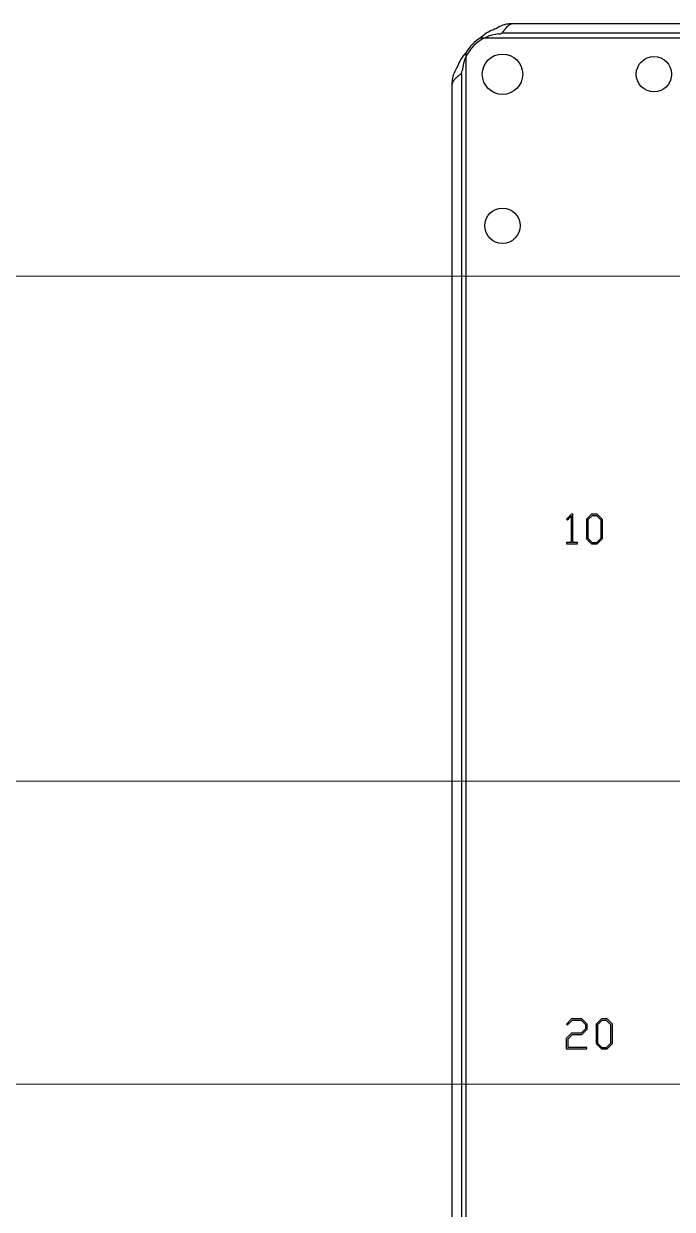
# Model space of a CAD drawing. Header units: millimetres. Extents: x 0 to 53000, y -591 to 24400.
# Drawn here: x 14949.9 to 15078.3, y 2937.1 to 3171.8 of the extents above; entities that cross this region are included whole.
import ezdxf

# ---------------------------------------------------------------- set-up
doc = ezdxf.new("R2010")
doc.units = ezdxf.units.MM
doc.layers.add('Основная', color=7, linetype='Continuous', lineweight=30)
doc.layers.add('Привязки', color=2, linetype='Continuous', lineweight=0, plot=False, transparency=0.8)

msp = doc.modelspace()

# ---------------------------------------------------------------- linework, layer by layer
at = {"layer": 'Основная', "linetype": 'Continuous'}
for p, q in [((15572.86962, 3171.8489), (15046.44229, 3171.8489)), ((15572.86962, 3171.8489), (15046.44229, 3171.8489)), ((15572.55595, 3171.8489), (15046.75596, 3171.8489)), ((15572.55595, 3171.8489), (15046.75596, 3171.8489)), ((15574.793, 3169.94892), (15044.51891, 3169.94892)), ((15574.793, 3169.94892), (15044.51891, 3169.94892)), ((15040.33461, 3169.04892), (15578.97731, 3169.04892)), ((15040.33461, 3169.04892), (15578.97731, 3169.04892)), ((15037.45597, 2427.52753), (15037.45597, 3166.17028)), ((15037.45597, 2427.52753), (15037.45597, 3166.17028)), ((15034.65595, 3160.06256), (15034.65595, 2433.63525)), ((15034.65595, 3160.06256), (15034.65595, 2433.63525)), ((15034.65595, 3159.74889), (15034.65595, 2433.94892)), ((15034.65595, 3159.74889), (15034.65595, 2433.94892)), ((15036.55597, 3161.98598), (15036.55597, 2431.71183)), ((15036.55597, 3161.98598), (15036.55597, 2431.71183)), ((15058.3316, 3074.76391), (15057.31263, 3073.73206)), ((15057.31263, 3073.73206), (15057.50802, 3073.56475)), ((15057.50802, 3073.56475), (15058.2509, 3074.40357)), ((15058.2509, 3074.40357), (15058.2509, 3069.12149)), ((15058.59953, 3074.76391), (15058.3316, 3074.76391)), ((15058.59953, 3069.12149), (15058.59953, 3074.76391)), ((15062.3034, 3074.76391), (15061.26572, 3073.73906)), ((15061.26572, 3073.73906), (15061.26572, 3069.86789)), ((15061.61785, 3073.65368), (15062.46368, 3074.50302)), ((15061.61785, 3069.90884), (15061.61785, 3073.65368)), ((15063.41364, 3074.76391), (15062.3034, 3074.76391)), ((15062.46368, 3074.50302), (15063.25337, 3074.50302)), ((15063.25337, 3074.50302), (15064.12143, 3073.63028)), ((15064.47474, 3073.71451), (15063.41364, 3074.76391)), ((15064.12143, 3073.63028), (15064.12143, 3069.93223)), ((15064.47474, 3069.89129), (15064.47474, 3073.71451)), ((15057.35942, 3069.12149), (15057.35942, 3068.84892)), ((15058.2509, 3069.12149), (15057.35942, 3069.12149)), ((15057.35942, 3068.84892), (15059.49097, 3068.84892)), ((15059.49097, 3069.12149), (15058.59953, 3069.12149)), ((15059.49097, 3068.84892), (15059.49097, 3069.12149)), ((15061.26572, 3069.86789), (15062.30106, 3068.84892)), ((15062.46252, 3069.06415), (15061.61785, 3069.90884)), ((15062.30106, 3068.84892), (15063.41481, 3068.84892)), ((15063.25453, 3069.06415), (15062.46252, 3069.06415)), ((15064.12143, 3069.93223), (15063.25453, 3069.06415)), ((15063.41481, 3068.84892), (15064.47474, 3069.89129)), ((15058.33396, 2974.7927), (15057.31263, 2973.76085)), ((15057.50682, 2973.59356), (15058.4954, 2974.52011)), ((15060.39765, 2974.7927), (15058.33396, 2974.7927)), ((15058.4954, 2974.52011), (15060.23619, 2974.52011)), ((15060.23619, 2974.52011), (15061.1066, 2973.66024)), ((15061.45875, 2973.7433), (15060.39765, 2974.7927)), ((15064.25012, 2974.7927), (15063.21242, 2973.76787)), ((15063.56456, 2973.68247), (15064.4104, 2974.53181)), ((15065.36035, 2974.7927), (15064.25012, 2974.7927)), ((15064.4104, 2974.53181), (15065.20007, 2974.53181)), ((15065.20007, 2974.53181), (15066.06814, 2973.65906)), ((15066.42144, 2973.7433), (15065.36035, 2974.7927)), ((15058.33512, 2971.97091), (15057.29743, 2970.94725)), ((15057.31263, 2973.76085), (15057.50682, 2973.59356)), ((15060.23619, 2971.97091), (15058.33512, 2971.97091)), ((15061.1066, 2972.83078), (15060.23619, 2971.97091)), ((15060.39881, 2971.69481), (15061.45875, 2972.74305)), ((15061.1066, 2973.66024), (15061.1066, 2972.83078)), ((15061.45875, 2972.74305), (15061.45875, 2973.7433)), ((15063.21242, 2973.76787), (15063.21242, 2969.89669)), ((15063.56456, 2969.93763), (15063.56456, 2973.68247)), ((15066.06814, 2973.65906), (15066.06814, 2969.96103)), ((15066.42144, 2969.92008), (15066.42144, 2973.7433)), ((15057.29743, 2970.94725), (15057.29743, 2968.8777)), ((15057.64955, 2970.86185), (15058.49304, 2971.69481)), ((15057.64955, 2969.15029), (15057.64955, 2970.86185)), ((15058.49304, 2971.69481), (15060.39881, 2971.69481)), ((15063.21242, 2969.89669), (15064.24778, 2968.8777)), ((15064.40922, 2969.09296), (15063.56456, 2969.93763)), ((15066.06814, 2969.96103), (15065.20125, 2969.09296)), ((15065.36152, 2968.8777), (15066.42144, 2969.92008)), ((15057.29743, 2968.8777), (15061.39323, 2968.8777)), ((15061.39323, 2969.15029), (15057.64955, 2969.15029)), ((15061.39323, 2968.8777), (15061.39323, 2969.15029)), ((15064.24778, 2968.8777), (15065.36152, 2968.8777)), ((15065.20125, 2969.09296), (15064.40922, 2969.09296))]:
    msp.add_line(p, q, dxfattribs=at)
for centre, radius in [((15044.65596, 3161.8489), 4), ((15044.65596, 3161.8489), 4), ((15044.65596, 3161.8489), 4), ((15044.65596, 3161.8489), 4), ((15074.65596, 3161.8489), 3.5), ((15074.65596, 3161.8489), 3.5), ((15044.65596, 3131.8489), 3.5), ((15044.65596, 3131.8489), 3.5)]:
    msp.add_circle(centre, radius, dxfattribs=at)
for centre, radius, start, end in [((15044.65596, 3161.8489), 8, 94.9680091, 175.0319909), ((15044.65596, 3161.8489), 8, 94.9680091, 175.0319909), ((15043.78996, 3171.81134), 2, 274.9680091, 291.3748278), ((15043.78996, 3171.81134), 2, 274.9680091, 291.3748278), ((15044.36596, 3162.1389), 8, 120.2597234, 149.7402766), ((15044.36596, 3162.1389), 8, 120.2597234, 149.7402766), ((15034.69353, 3162.7149), 2, 338.6251722, 355.0319909), ((15034.69353, 3162.7149), 2, 338.6251722, 355.0319909)]:
    msp.add_arc(centre, radius, start, end, dxfattribs=at)
for points, knots in [([(15046.44229, 3171.8489), (15046.11404, 3171.82819), (15045.45806, 3171.78679), (15044.34676, 3171.43877), (15043.56227, 3170.99641), (15043.10595, 3170.7391)], [0, 0, 0, 0, 0.295274865, 0.590082953, 1, 1, 1, 1]), ([(15046.44229, 3171.8489), (15046.11404, 3171.82819), (15045.45806, 3171.78679), (15044.34676, 3171.43877), (15043.56227, 3170.99641), (15043.10595, 3170.7391)], [0, 0, 0, 0, 0.295274865, 0.590082953, 1, 1, 1, 1]), ([(15046.75596, 3171.8489), (15046.7101, 3171.84728), (15046.64131, 3171.84485), (15046.54961, 3171.82966), (15046.48086, 3171.81429), (15046.4121, 3171.79452), (15046.34339, 3171.77042), (15046.27463, 3171.7421), (15046.20587, 3171.70961), (15046.13712, 3171.67299), (15046.06836, 3171.6324), (15045.99965, 3171.58784), (15045.93088, 3171.5395), (15045.86214, 3171.48739), (15045.79337, 3171.43179), (15045.72466, 3171.37263), (15045.6559, 3171.31026), (15045.58714, 3171.24466), (15045.5184, 3171.17603), (15045.44963, 3171.10457), (15045.38092, 3171.03038), (15045.31216, 3170.95371), (15045.2434, 3170.8747), (15045.17466, 3170.79351), (15045.10589, 3170.71037), (15045.03719, 3170.62542), (15044.96842, 3170.53894), (15044.89966, 3170.45107), (15044.83092, 3170.36202), (15044.76216, 3170.27202), (15044.69343, 3170.18124), (15044.61235, 3170.07356), (15044.55417, 3169.99595), (15044.51891, 3169.94892)], [0, 0, 0, 0, 0.0614988422, 0.0922314064, 0.1229653291, 0.1536968056, 0.1844262973, 0.2151595788, 0.2458910705, 0.2766247967, 0.3073567022, 0.3380848296, 0.3688173631, 0.3995527939, 0.430283467, 0.4610134336, 0.4917435698, 0.5224748229, 0.5532114534, 0.5839424343, 0.6146728425, 0.6454058801, 0.6761354439, 0.7068685407, 0.7376011386, 0.7683327779, 0.7990635891, 0.8297940866, 0.8605288442, 0.8912621735, 0.9219889814, 0.9527258934, 1, 1, 1, 1]), ([(15046.75596, 3171.8489), (15046.7101, 3171.84728), (15046.64131, 3171.84485), (15046.54961, 3171.82966), (15046.48086, 3171.81429), (15046.4121, 3171.79452), (15046.34339, 3171.77042), (15046.27463, 3171.7421), (15046.20587, 3171.70961), (15046.13712, 3171.67299), (15046.06836, 3171.6324), (15045.99965, 3171.58784), (15045.93088, 3171.5395), (15045.86214, 3171.48739), (15045.79337, 3171.43179), (15045.72466, 3171.37263), (15045.6559, 3171.31026), (15045.58714, 3171.24466), (15045.5184, 3171.17603), (15045.44963, 3171.10457), (15045.38092, 3171.03038), (15045.31216, 3170.95371), (15045.2434, 3170.8747), (15045.17466, 3170.79351), (15045.10589, 3170.71037), (15045.03719, 3170.62542), (15044.96842, 3170.53894), (15044.89966, 3170.45107), (15044.83092, 3170.36202), (15044.76216, 3170.27202), (15044.69343, 3170.18124), (15044.61235, 3170.07356), (15044.55417, 3169.99595), (15044.51891, 3169.94892)], [0, 0, 0, 0, 0.0614988422, 0.0922314064, 0.1229653291, 0.1536968056, 0.1844262973, 0.2151595788, 0.2458910705, 0.2766247967, 0.3073567022, 0.3380848296, 0.3688173631, 0.3995527939, 0.430283467, 0.4610134336, 0.4917435698, 0.5224748229, 0.5532114534, 0.5839424343, 0.6146728425, 0.6454058801, 0.6761354439, 0.7068685407, 0.7376011386, 0.7683327779, 0.7990635891, 0.8297940866, 0.8605288442, 0.8912621735, 0.9219889814, 0.9527258934, 1, 1, 1, 1]), ([(15043.10595, 3170.7391), (15042.82628, 3170.63615), (15042.26676, 3170.43021), (15041.31414, 3169.90639), (15040.7087, 3169.37639), (15040.33461, 3169.04892)], [0, 0, 0, 0, 0.2763603285, 0.5528809945, 1, 1, 1, 1]), ([(15043.10595, 3170.7391), (15042.82628, 3170.63615), (15042.26676, 3170.43021), (15041.31414, 3169.90639), (15040.7087, 3169.37639), (15040.33461, 3169.04892)], [0, 0, 0, 0, 0.2763603285, 0.5528809945, 1, 1, 1, 1]), ([(15037.45597, 3166.17028), (15037.25487, 3165.93989), (15036.85276, 3165.47921), (15036.22016, 3164.58417), (15035.93961, 3163.85233), (15035.76579, 3163.3989)], [0, 0, 0, 0, 0.275666918, 0.551216233, 1, 1, 1, 1]), ([(15037.45597, 3166.17028), (15037.25487, 3165.93989), (15036.85276, 3165.47921), (15036.22016, 3164.58417), (15035.93961, 3163.85233), (15035.76579, 3163.3989)], [0, 0, 0, 0, 0.275666918, 0.551216233, 1, 1, 1, 1]), ([(15035.76579, 3163.3989), (15035.5762, 3163.07065), (15035.19733, 3162.41467), (15034.76211, 3161.30336), (15034.69499, 3160.51888), (15034.65595, 3160.06256)], [0, 0, 0, 0, 0.295276058, 0.590082674, 1, 1, 1, 1]), ([(15035.76579, 3163.3989), (15035.5762, 3163.07065), (15035.19733, 3162.41467), (15034.76211, 3161.30336), (15034.69499, 3160.51888), (15034.65595, 3160.06256)], [0, 0, 0, 0, 0.295276058, 0.590082674, 1, 1, 1, 1]), ([(15036.55597, 3161.98598), (15036.49478, 3161.94011), (15036.403, 3161.87132), (15036.28153, 3161.77962), (15036.19108, 3161.71088), (15036.1015, 3161.64212), (15036.01296, 3161.57339), (15035.9257, 3161.50463), (15035.8399, 3161.43589), (15035.75579, 3161.36712), (15035.67354, 3161.29837), (15035.59331, 3161.22962), (15035.51534, 3161.1609), (15035.43979, 3161.09215), (15035.36688, 3161.02339), (15035.29669, 3160.95464), (15035.22945, 3160.88592), (15035.16534, 3160.81715), (15035.10441, 3160.74841), (15035.04691, 3160.67964), (15034.99289, 3160.6109), (15034.94252, 3160.54217), (15034.89594, 3160.47342), (15034.85317, 3160.40467), (15034.81443, 3160.33591), (15034.77968, 3160.26716), (15034.74914, 3160.19843), (15034.72273, 3160.12968), (15034.70066, 3160.06092), (15034.68287, 3159.99217), (15034.66952, 3159.92341), (15034.65856, 3159.84236), (15034.65694, 3159.78417), (15034.65595, 3159.74889)], [0, 0, 0, 0, 0.061496703, 0.092230351, 0.122966846, 0.153699918, 0.184425596, 0.215158567, 0.245893305, 0.276621049, 0.307352626, 0.338089429, 0.368817703, 0.399551418, 0.430282148, 0.461015953, 0.491743078, 0.522474047, 0.553206781, 0.583937695, 0.614673175, 0.645399355, 0.676131928, 0.70686479, 0.737596402, 0.768330775, 0.799056925, 0.829791094, 0.860522439, 0.891255148, 0.921988254, 0.952716725, 1, 1, 1, 1]), ([(15036.55597, 3161.98598), (15036.49478, 3161.94011), (15036.403, 3161.87132), (15036.28153, 3161.77962), (15036.19108, 3161.71088), (15036.1015, 3161.64212), (15036.01296, 3161.57339), (15035.9257, 3161.50463), (15035.8399, 3161.43589), (15035.75579, 3161.36712), (15035.67354, 3161.29837), (15035.59331, 3161.22962), (15035.51534, 3161.1609), (15035.43979, 3161.09215), (15035.36688, 3161.02339), (15035.29669, 3160.95464), (15035.22945, 3160.88592), (15035.16534, 3160.81715), (15035.10441, 3160.74841), (15035.04691, 3160.67964), (15034.99289, 3160.6109), (15034.94252, 3160.54217), (15034.89594, 3160.47342), (15034.85317, 3160.40467), (15034.81443, 3160.33591), (15034.77968, 3160.26716), (15034.74914, 3160.19843), (15034.72273, 3160.12968), (15034.70066, 3160.06092), (15034.68287, 3159.99217), (15034.66952, 3159.92341), (15034.65856, 3159.84236), (15034.65694, 3159.78417), (15034.65595, 3159.74889)], [0, 0, 0, 0, 0.061496703, 0.092230351, 0.122966846, 0.153699918, 0.184425596, 0.215158567, 0.245893305, 0.276621049, 0.307352626, 0.338089429, 0.368817703, 0.399551418, 0.430282148, 0.461015953, 0.491743078, 0.522474047, 0.553206781, 0.583937695, 0.614673175, 0.645399355, 0.676131928, 0.70686479, 0.737596402, 0.768330775, 0.799056925, 0.829791094, 0.860522439, 0.891255148, 0.921988254, 0.952716725, 1, 1, 1, 1])]:
    msp.add_open_spline(points, degree=3, knots=knots, dxfattribs=at)
at = {"layer": 'Привязки'}
for p, q in [((16279.31202, 3121.84891), (13378.18473, 3121.84891)), ((16279.31202, 3021.84891), (13378.18473, 3021.84891)), ((16279.31202, 2961.8489), (13378.18473, 2961.8489))]:
    msp.add_line(p, q, dxfattribs=at)

doc.saveas('drawing.dxf')
